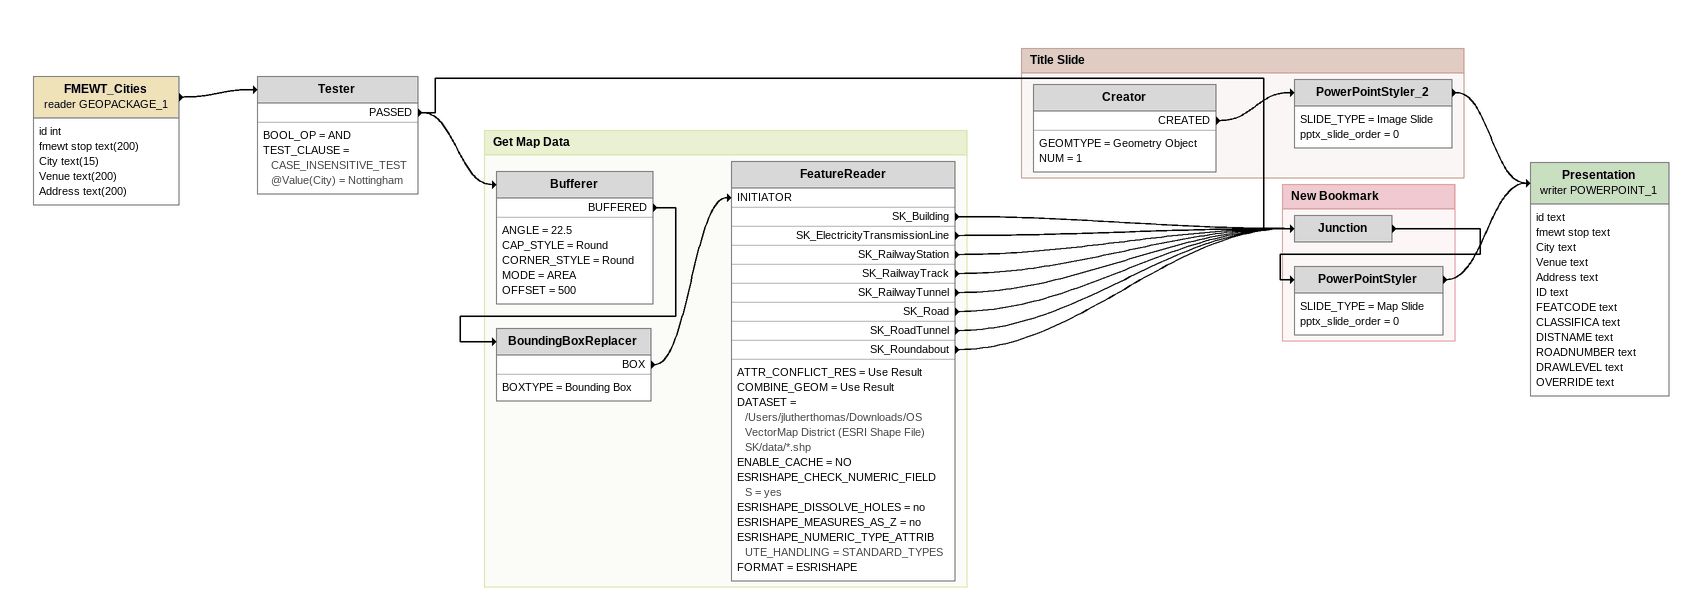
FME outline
FMEWT_Cities (reader GEOPACKAGE_1)
    attributes: id int, fmewt stop text(200), City text(15), Venue text(200), Address text(200)
    -> Tester
Tester
    BOOL_OP = AND
    TEST_CLAUSE = CASE_INSENSITIVE_TEST @Value(City) = Nottingham
    PASSED -> Bufferer
    PASSED -> Junction
Presentation (writer POWERPOINT_1)
    attributes: id text, fmewt stop text, City text, Venue text, Address text, ID text, FEATCODE text, CLASSIFICA text, DISTNAME text, ROADNUMBER text, DRAWLEVEL text, OVERRIDE text

Bookmark: Get Map Data
Bufferer
    ANGLE = 22.5
    CAP_STYLE = Round
    CORNER_STYLE = Round
    MODE = AREA
    OFFSET = 500
    BUFFERED -> BoundingBoxReplacer
BoundingBoxReplacer
    BOXTYPE = Bounding Box
    BOX -> FeatureReader [INITIATOR]
FeatureReader
    ATTR_CONFLICT_RES = Use Result
    COMBINE_GEOM = Use Result
    DATASET = /Users/jlutherthomas/Downloads/OS VectorMap District (ESRI Shape File) SK/data/*.shp
    ENABLE_CACHE = NO
    ESRISHAPE_CHECK_NUMERIC_FIELDS = yes
    ESRISHAPE_DISSOLVE_HOLES = no
    ESRISHAPE_MEASURES_AS_Z = no
    ESRISHAPE_NUMERIC_TYPE_ATTRIBUTE_HANDLING = STANDARD_TYPES
    FORMAT = ESRISHAPE
    SK_Building -> Junction
    SK_ElectricityTransmissionLine -> Junction
    SK_RailwayStation -> Junction
    SK_RailwayTrack -> Junction
    SK_RailwayTunnel -> Junction
    SK_Road -> Junction
    SK_RoadTunnel -> Junction
    SK_Roundabout -> Junction

Bookmark: New Bookmark
Junction
    -> PowerPointStyler
PowerPointStyler
    SLIDE_TYPE = Map Slide
    pptx_slide_order = 0
    -> Presentation (writer POWERPOINT_1)

Bookmark: Title Slide
Creator
    GEOMTYPE = Geometry Object
    NUM = 1
    CREATED -> PowerPointStyler_2
PowerPointStyler_2
    SLIDE_TYPE = Image Slide
    pptx_slide_order = 0
    -> Presentation (writer POWERPOINT_1)
